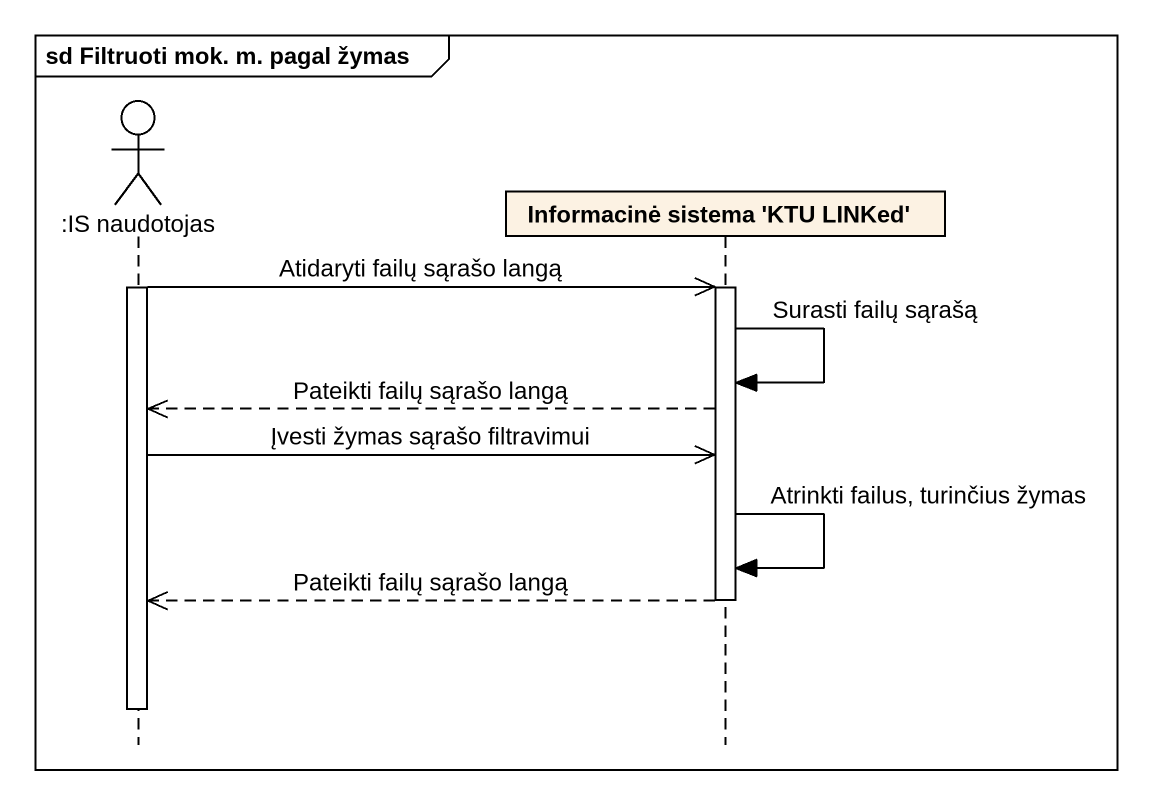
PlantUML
@startuml
mainframe sd Filtruoti mok. m. pagal žymas
hide footbox
actor ":IS naudotojas" as IS_naudotojas
participant "Informacinė sistema 'KTU LINKed'" as Informacinė_sistema_KTU

activate IS_naudotojas
IS_naudotojas ->> Informacinė_sistema_KTU : Atidaryti failų sąrašo langą
activate Informacinė_sistema_KTU
Informacinė_sistema_KTU -> Informacinė_sistema_KTU : Surasti failų sąrašą
Informacinė_sistema_KTU -->> IS_naudotojas : Pateikti failų sąrašo langą
IS_naudotojas ->> Informacinė_sistema_KTU : Įvesti žymas sąrašo filtravimui
Informacinė_sistema_KTU -> Informacinė_sistema_KTU : Atrinkti failus, turinčius žymas
Informacinė_sistema_KTU -->> IS_naudotojas : Pateikti failų sąrašo langą
deactivate Informacinė_sistema_KTU
deactivate IS_naudotojas
@enduml
